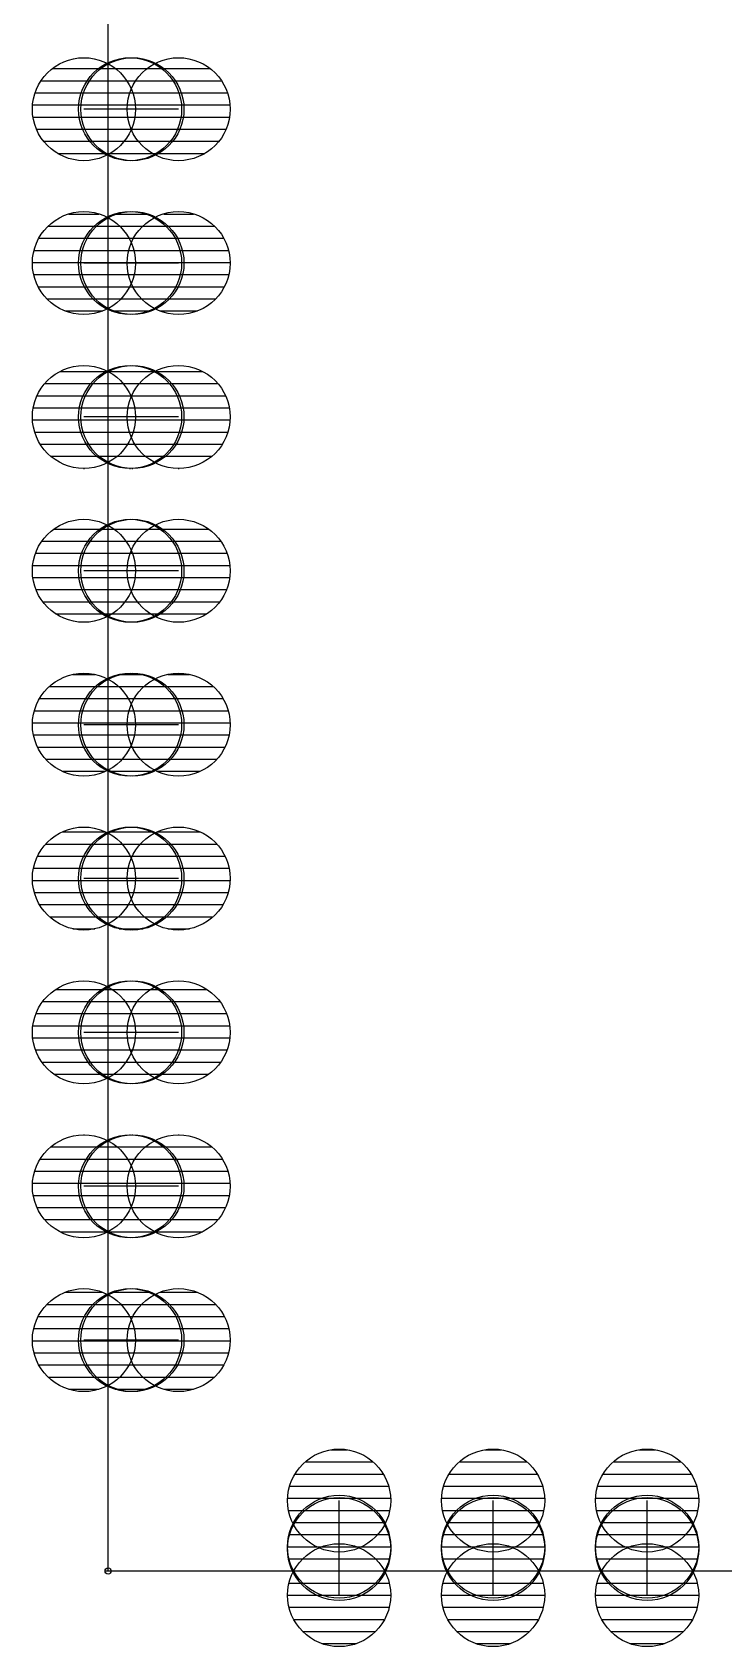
# Model space of a CAD drawing. Extents: x -26 to 0.6, y -0.6 to 26.
# Drawn here: x -26.03 to -20.32, y -0.63 to 12.7 of the extents above; entities that cross this region are included whole.
import ezdxf

# ---------------------------------------------------------------- set-up
doc = ezdxf.new("R2010")
doc.units = 0
doc.layers.get('0').update_dxf_attribs({"linetype": 'CONTINUOUS'})
doc.layers.add('BOTTOMSOLDER', color=6, linetype='CONTINUOUS')
doc.layers.add('MECHANICAL2', color=6, linetype='CONTINUOUS')

# ---------------------------------------------------------------- blocks, each defined once
blk = doc.blocks.new('#POLYLINE')
at = {"layer": 'BOTTOMSOLDER'}
blk.add_line((-21.59, -0.2), (-21.59, 0.2), dxfattribs=at)
blk = doc.blocks.new('*X172')
at = {"layer": 'BOTTOMSOLDER', "linetype": 'CONTINUOUS'}
for p, q in [((-21.655, 0.219), (-21.525, 0.219)), ((-21.953, 0.019), (-21.227, 0.019)), ((-21.869, 0.119), (-21.311, 0.119)), ((-21.996, -0.081), (-21.184, -0.081)), ((-22.014, -0.181), (-21.166, -0.181)), ((-22.007, -0.281), (-21.173, -0.281)), ((-21.973, -0.381), (-21.207, -0.381)), ((-21.907, -0.481), (-21.273, -0.481)), ((-21.775, -0.581), (-21.405, -0.581))]:
    blk.add_line(p, q, dxfattribs=at)
blk = doc.blocks.new('*X173')
at = {"layer": 'BOTTOMSOLDER', "linetype": 'CONTINUOUS'}
for p, q in [((-21.655, 0.619), (-21.525, 0.619)), ((-21.953, 0.419), (-21.227, 0.419)), ((-21.869, 0.519), (-21.311, 0.519)), ((-21.996, 0.319), (-21.184, 0.319)), ((-22.014, 0.219), (-21.166, 0.219)), ((-22.007, 0.119), (-21.173, 0.119)), ((-21.973, 0.019), (-21.207, 0.019)), ((-21.907, -0.081), (-21.273, -0.081)), ((-21.775, -0.181), (-21.405, -0.181))]:
    blk.add_line(p, q, dxfattribs=at)
blk = doc.blocks.new('#POLYLINE_1_')
at = {"layer": 'BOTTOMSOLDER'}
blk.add_line((-20.32, -0.2), (-20.32, 0.2), dxfattribs=at)
blk = doc.blocks.new('*X174')
at = {"layer": 'BOTTOMSOLDER', "linetype": 'CONTINUOUS'}
for p, q in [((-20.385, 0.219), (-20.255, 0.219)), ((-20.683, 0.019), (-19.957, 0.019)), ((-20.599, 0.119), (-20.041, 0.119)), ((-20.726, -0.081), (-19.914, -0.081)), ((-20.744, -0.181), (-19.896, -0.181)), ((-20.737, -0.281), (-19.903, -0.281)), ((-20.703, -0.381), (-19.937, -0.381)), ((-20.637, -0.481), (-20.003, -0.481)), ((-20.505, -0.581), (-20.135, -0.581))]:
    blk.add_line(p, q, dxfattribs=at)
blk = doc.blocks.new('*X175')
at = {"layer": 'BOTTOMSOLDER', "linetype": 'CONTINUOUS'}
for p, q in [((-20.385, 0.619), (-20.255, 0.619)), ((-20.683, 0.419), (-19.957, 0.419)), ((-20.599, 0.519), (-20.041, 0.519)), ((-20.726, 0.319), (-19.914, 0.319)), ((-20.744, 0.219), (-19.896, 0.219)), ((-20.737, 0.119), (-19.903, 0.119)), ((-20.703, 0.019), (-19.937, 0.019)), ((-20.637, -0.081), (-20.003, -0.081)), ((-20.505, -0.181), (-20.135, -0.181))]:
    blk.add_line(p, q, dxfattribs=at)
blk = doc.blocks.new('#POLYLINE_2_')
at = {"layer": 'BOTTOMSOLDER'}
blk.add_line((-19.05, -0.2), (-19.05, 0.2), dxfattribs=at)
blk = doc.blocks.new('*X176')
at = {"layer": 'BOTTOMSOLDER', "linetype": 'CONTINUOUS'}
for p, q in [((-19.115, 0.219), (-18.985, 0.219)), ((-19.413, 0.019), (-18.687, 0.019)), ((-19.329, 0.119), (-18.771, 0.119)), ((-19.456, -0.081), (-18.644, -0.081)), ((-19.474, -0.181), (-18.626, -0.181)), ((-19.467, -0.281), (-18.633, -0.281)), ((-19.433, -0.381), (-18.667, -0.381)), ((-19.367, -0.481), (-18.733, -0.481)), ((-19.235, -0.581), (-18.865, -0.581))]:
    blk.add_line(p, q, dxfattribs=at)
blk = doc.blocks.new('*X177')
at = {"layer": 'BOTTOMSOLDER', "linetype": 'CONTINUOUS'}
for p, q in [((-19.115, 0.619), (-18.985, 0.619)), ((-19.413, 0.419), (-18.687, 0.419)), ((-19.329, 0.519), (-18.771, 0.519)), ((-19.456, 0.319), (-18.644, 0.319)), ((-19.474, 0.219), (-18.626, 0.219)), ((-19.467, 0.119), (-18.633, 0.119)), ((-19.433, 0.019), (-18.667, 0.019)), ((-19.367, -0.081), (-18.733, -0.081)), ((-19.235, -0.181), (-18.865, -0.181))]:
    blk.add_line(p, q, dxfattribs=at)
blk = doc.blocks.new('SIP18_1_27_____B_52')
at = {"layer": 'BOTTOMSOLDER'}
for centre, radius in [((-21.59, 0.2), 0.425), ((-20.32, 0.2), 0.425), ((-19.05, 0.2), 0.425), ((-21.59, -0.2), 0.425), ((-21.59, 0.2), 0), ((-20.32, -0.2), 0.425), ((-20.32, 0.2), 0), ((-19.05, -0.2), 0.425), ((-19.05, 0.2), 0), ((-21.59, -0.2), 0), ((-20.32, -0.2), 0), ((-19.05, -0.2), 0)]:
    blk.add_circle(centre, radius, dxfattribs=at)
for name in ['*X173', '*X175', '*X177', '*X172', '#POLYLINE', '*X174', '#POLYLINE_1_', '*X176', '#POLYLINE_2_']:
    blk.add_blockref(name, (0, 0), dxfattribs=at)
blk = doc.blocks.new('#POLYLINE_18_')
at = {"layer": 'BOTTOMSOLDER'}
blk.add_line((0.2, -13.97), (-0.2, -13.97), dxfattribs=at)
blk = doc.blocks.new('*X208')
at = {"layer": 'BOTTOMSOLDER', "linetype": 'CONTINUOUS'}
for p, q in [((-0.122, -13.695), (0.522, -13.695)), ((0.003, -13.595), (0.397, -13.595)), ((-0.186, -13.795), (0.586, -13.795)), ((-0.218, -13.895), (0.618, -13.895)), ((-0.223, -13.995), (0.623, -13.995)), ((-0.204, -14.095), (0.604, -14.095)), ((-0.16, -14.195), (0.56, -14.195)), ((-0.071, -14.295), (0.471, -14.295)), ((0.196, -14.395), (0.204, -14.395))]:
    blk.add_line(p, q, dxfattribs=at)
blk = doc.blocks.new('*X209')
at = {"layer": 'BOTTOMSOLDER', "linetype": 'CONTINUOUS'}
for p, q in [((-0.522, -13.695), (0.122, -13.695)), ((-0.397, -13.595), (-0.003, -13.595)), ((-0.586, -13.795), (0.186, -13.795)), ((-0.618, -13.895), (0.218, -13.895)), ((-0.623, -13.995), (0.223, -13.995)), ((-0.604, -14.095), (0.204, -14.095)), ((-0.56, -14.195), (0.16, -14.195)), ((-0.471, -14.295), (0.071, -14.295)), ((-0.204, -14.395), (-0.196, -14.395))]:
    blk.add_line(p, q, dxfattribs=at)
blk = doc.blocks.new('#POLYLINE_19_')
at = {"layer": 'BOTTOMSOLDER'}
blk.add_line((0.2, -12.7), (-0.2, -12.7), dxfattribs=at)
blk = doc.blocks.new('*X210')
at = {"layer": 'BOTTOMSOLDER', "linetype": 'CONTINUOUS'}
for p, q in [((0.077, -12.295), (0.323, -12.295)), ((-0.17, -12.495), (0.57, -12.495)), ((-0.096, -12.395), (0.496, -12.395)), ((-0.211, -12.595), (0.611, -12.595)), ((-0.225, -12.695), (0.625, -12.695)), ((-0.214, -12.795), (0.614, -12.795)), ((-0.176, -12.895), (0.576, -12.895)), ((-0.106, -12.995), (0.506, -12.995)), ((0.044, -13.095), (0.356, -13.095))]:
    blk.add_line(p, q, dxfattribs=at)
blk = doc.blocks.new('*X211')
at = {"layer": 'BOTTOMSOLDER', "linetype": 'CONTINUOUS'}
for p, q in [((-0.323, -12.295), (-0.077, -12.295)), ((-0.57, -12.495), (0.17, -12.495)), ((-0.496, -12.395), (0.096, -12.395)), ((-0.611, -12.595), (0.211, -12.595)), ((-0.625, -12.695), (0.225, -12.695)), ((-0.614, -12.795), (0.214, -12.795)), ((-0.576, -12.895), (0.176, -12.895)), ((-0.506, -12.995), (0.106, -12.995)), ((-0.356, -13.095), (-0.044, -13.095))]:
    blk.add_line(p, q, dxfattribs=at)
blk = doc.blocks.new('#POLYLINE_21_')
at = {"layer": 'BOTTOMSOLDER'}
blk.add_line((0.2, -11.43), (-0.2, -11.43), dxfattribs=at)
blk = doc.blocks.new('*X214')
at = {"layer": 'BOTTOMSOLDER', "linetype": 'CONTINUOUS'}
for p, q in [((-0.059, -11.095), (0.459, -11.095)), ((-0.201, -11.295), (0.601, -11.295)), ((-0.154, -11.195), (0.554, -11.195)), ((-0.222, -11.395), (0.622, -11.395)), ((-0.219, -11.495), (0.619, -11.495)), ((-0.192, -11.595), (0.592, -11.595)), ((-0.13, -11.695), (0.53, -11.695)), ((-0.015, -11.795), (0.415, -11.795))]:
    blk.add_line(p, q, dxfattribs=at)
blk = doc.blocks.new('*X215')
at = {"layer": 'BOTTOMSOLDER', "linetype": 'CONTINUOUS'}
for p, q in [((-0.459, -11.095), (0.059, -11.095)), ((-0.601, -11.295), (0.201, -11.295)), ((-0.554, -11.195), (0.154, -11.195)), ((-0.622, -11.395), (0.222, -11.395)), ((-0.619, -11.495), (0.219, -11.495)), ((-0.592, -11.595), (0.192, -11.595)), ((-0.53, -11.695), (0.13, -11.695)), ((-0.415, -11.795), (0.015, -11.795))]:
    blk.add_line(p, q, dxfattribs=at)
blk = doc.blocks.new('#POLYLINE_30_')
at = {"layer": 'BOTTOMSOLDER'}
blk.add_line((0.2, -15.24), (-0.2, -15.24), dxfattribs=at)
blk = doc.blocks.new('*X232')
at = {"layer": 'BOTTOMSOLDER', "linetype": 'CONTINUOUS'}
for p, q in [((-0.047, -14.895), (0.447, -14.895)), ((-0.147, -14.995), (0.547, -14.995)), ((-0.198, -15.095), (0.598, -15.095)), ((-0.221, -15.195), (0.621, -15.195)), ((-0.22, -15.295), (0.62, -15.295)), ((-0.195, -15.395), (0.595, -15.395)), ((-0.138, -15.495), (0.538, -15.495)), ((-0.034, -15.595), (0.434, -15.595))]:
    blk.add_line(p, q, dxfattribs=at)
blk = doc.blocks.new('*X233')
at = {"layer": 'BOTTOMSOLDER', "linetype": 'CONTINUOUS'}
for p, q in [((-0.447, -14.895), (0.047, -14.895)), ((-0.547, -14.995), (0.147, -14.995)), ((-0.598, -15.095), (0.198, -15.095)), ((-0.621, -15.195), (0.221, -15.195)), ((-0.62, -15.295), (0.22, -15.295)), ((-0.595, -15.395), (0.195, -15.395)), ((-0.538, -15.495), (0.138, -15.495)), ((-0.434, -15.595), (0.034, -15.595))]:
    blk.add_line(p, q, dxfattribs=at)
blk = doc.blocks.new('#POLYLINE_31_')
at = {"layer": 'BOTTOMSOLDER'}
blk.add_line((0.2, -17.78), (-0.2, -17.78), dxfattribs=at)
blk = doc.blocks.new('*X234')
at = {"layer": 'BOTTOMSOLDER', "linetype": 'CONTINUOUS'}
for p, q in [((0.022, -17.395), (0.378, -17.395)), ((-0.114, -17.495), (0.514, -17.495)), ((-0.217, -17.695), (0.617, -17.695)), ((-0.181, -17.595), (0.581, -17.595)), ((-0.224, -17.795), (0.624, -17.795)), ((-0.208, -17.895), (0.608, -17.895)), ((-0.165, -17.995), (0.565, -17.995)), ((-0.084, -18.095), (0.484, -18.095)), ((0.11, -18.195), (0.29, -18.195))]:
    blk.add_line(p, q, dxfattribs=at)
blk = doc.blocks.new('*X235')
at = {"layer": 'BOTTOMSOLDER', "linetype": 'CONTINUOUS'}
for p, q in [((-0.378, -17.395), (-0.022, -17.395)), ((-0.514, -17.495), (0.114, -17.495)), ((-0.617, -17.695), (0.217, -17.695)), ((-0.581, -17.595), (0.181, -17.595)), ((-0.624, -17.795), (0.224, -17.795)), ((-0.608, -17.895), (0.208, -17.895)), ((-0.565, -17.995), (0.165, -17.995)), ((-0.484, -18.095), (0.084, -18.095)), ((-0.29, -18.195), (-0.11, -18.195))]:
    blk.add_line(p, q, dxfattribs=at)
blk = doc.blocks.new('#POLYLINE_32_')
at = {"layer": 'BOTTOMSOLDER'}
blk.add_line((0.2, -16.51), (-0.2, -16.51), dxfattribs=at)
blk = doc.blocks.new('*X236')
at = {"layer": 'BOTTOMSOLDER', "linetype": 'CONTINUOUS'}
for p, q in [((0.11, -16.095), (0.29, -16.095)), ((-0.084, -16.195), (0.484, -16.195)), ((-0.165, -16.295), (0.565, -16.295)), ((-0.224, -16.495), (0.624, -16.495)), ((-0.208, -16.395), (0.608, -16.395)), ((-0.217, -16.595), (0.617, -16.595)), ((-0.181, -16.695), (0.581, -16.695)), ((-0.114, -16.795), (0.514, -16.795)), ((0.022, -16.895), (0.378, -16.895))]:
    blk.add_line(p, q, dxfattribs=at)
blk = doc.blocks.new('*X237')
at = {"layer": 'BOTTOMSOLDER', "linetype": 'CONTINUOUS'}
for p, q in [((-0.29, -16.095), (-0.11, -16.095)), ((-0.484, -16.195), (0.084, -16.195)), ((-0.565, -16.295), (0.165, -16.295)), ((-0.624, -16.495), (0.224, -16.495)), ((-0.608, -16.395), (0.208, -16.395)), ((-0.617, -16.595), (0.217, -16.595)), ((-0.581, -16.695), (0.181, -16.695)), ((-0.514, -16.795), (0.114, -16.795)), ((-0.378, -16.895), (-0.022, -16.895))]:
    blk.add_line(p, q, dxfattribs=at)
blk = doc.blocks.new('#POLYLINE_33_')
at = {"layer": 'BOTTOMSOLDER'}
blk.add_line((0.2, -19.05), (-0.2, -19.05), dxfattribs=at)
blk = doc.blocks.new('*X238')
at = {"layer": 'BOTTOMSOLDER', "linetype": 'CONTINUOUS'}
for p, q in [((-0.034, -18.695), (0.434, -18.695)), ((-0.195, -18.895), (0.595, -18.895)), ((-0.138, -18.795), (0.538, -18.795)), ((-0.22, -18.995), (0.62, -18.995)), ((-0.221, -19.095), (0.621, -19.095)), ((-0.198, -19.195), (0.598, -19.195)), ((-0.147, -19.295), (0.547, -19.295)), ((-0.047, -19.395), (0.447, -19.395))]:
    blk.add_line(p, q, dxfattribs=at)
blk = doc.blocks.new('*X239')
at = {"layer": 'BOTTOMSOLDER', "linetype": 'CONTINUOUS'}
for p, q in [((-0.434, -18.695), (0.034, -18.695)), ((-0.595, -18.895), (0.195, -18.895)), ((-0.538, -18.795), (0.138, -18.795)), ((-0.62, -18.995), (0.22, -18.995)), ((-0.621, -19.095), (0.221, -19.095)), ((-0.598, -19.195), (0.198, -19.195)), ((-0.547, -19.295), (0.147, -19.295)), ((-0.447, -19.395), (0.047, -19.395))]:
    blk.add_line(p, q, dxfattribs=at)
blk = doc.blocks.new('#POLYLINE_34_')
at = {"layer": 'BOTTOMSOLDER'}
blk.add_line((0.2, -20.32), (-0.2, -20.32), dxfattribs=at)
blk = doc.blocks.new('*X240')
at = {"layer": 'BOTTOMSOLDER', "linetype": 'CONTINUOUS'}
for p, q in [((0.196, -19.895), (0.204, -19.895)), ((-0.16, -20.095), (0.56, -20.095)), ((-0.071, -19.995), (0.471, -19.995)), ((-0.204, -20.195), (0.604, -20.195)), ((-0.223, -20.295), (0.623, -20.295)), ((-0.218, -20.395), (0.618, -20.395)), ((-0.186, -20.495), (0.586, -20.495)), ((-0.122, -20.595), (0.522, -20.595)), ((0.003, -20.695), (0.397, -20.695))]:
    blk.add_line(p, q, dxfattribs=at)
blk = doc.blocks.new('*X241')
at = {"layer": 'BOTTOMSOLDER', "linetype": 'CONTINUOUS'}
for p, q in [((-0.204, -19.895), (-0.196, -19.895)), ((-0.56, -20.095), (0.16, -20.095)), ((-0.471, -19.995), (0.071, -19.995)), ((-0.604, -20.195), (0.204, -20.195)), ((-0.623, -20.295), (0.223, -20.295)), ((-0.618, -20.395), (0.218, -20.395)), ((-0.586, -20.495), (0.186, -20.495)), ((-0.522, -20.595), (0.122, -20.595)), ((-0.397, -20.695), (-0.003, -20.695))]:
    blk.add_line(p, q, dxfattribs=at)
blk = doc.blocks.new('#POLYLINE_35_')
at = {"layer": 'BOTTOMSOLDER'}
blk.add_line((0.2, -21.59), (-0.2, -21.59), dxfattribs=at)
blk = doc.blocks.new('*X242')
at = {"layer": 'BOTTOMSOLDER', "linetype": 'CONTINUOUS'}
for p, q in [((-0.106, -21.295), (0.506, -21.295)), ((0.044, -21.195), (0.356, -21.195)), ((-0.176, -21.395), (0.576, -21.395)), ((-0.214, -21.495), (0.614, -21.495)), ((-0.225, -21.595), (0.625, -21.595)), ((-0.211, -21.695), (0.611, -21.695)), ((-0.17, -21.795), (0.57, -21.795)), ((-0.096, -21.895), (0.496, -21.895)), ((0.077, -21.995), (0.323, -21.995))]:
    blk.add_line(p, q, dxfattribs=at)
blk = doc.blocks.new('*X243')
at = {"layer": 'BOTTOMSOLDER', "linetype": 'CONTINUOUS'}
for p, q in [((-0.506, -21.295), (0.106, -21.295)), ((-0.356, -21.195), (-0.044, -21.195)), ((-0.576, -21.395), (0.176, -21.395)), ((-0.614, -21.495), (0.214, -21.495)), ((-0.625, -21.595), (0.225, -21.595)), ((-0.611, -21.695), (0.211, -21.695)), ((-0.57, -21.795), (0.17, -21.795)), ((-0.496, -21.895), (0.096, -21.895)), ((-0.323, -21.995), (-0.077, -21.995))]:
    blk.add_line(p, q, dxfattribs=at)
blk = doc.blocks.new('SIP18_1_27_____B_51')
at = {"layer": 'BOTTOMSOLDER'}
for centre, radius in [((-0.2, -11.43), 0.425), ((0.2, -11.43), 0.425), ((-0.2, -11.43), 0), ((0.2, -11.43), 0), ((-0.2, -12.7), 0.425), ((0.2, -12.7), 0.425), ((-0.2, -13.97), 0.425), ((0.2, -13.97), 0.425), ((-0.2, -15.24), 0.425), ((0.2, -15.24), 0.425), ((-0.2, -15.24), 0), ((0.2, -15.24), 0), ((-0.2, -16.51), 0.425), ((0.2, -16.51), 0.425), ((-0.2, -17.78), 0.425), ((0.2, -17.78), 0.425), ((-0.2, -17.78), 0), ((0.2, -17.78), 0), ((-0.2, -19.05), 0.425), ((0.2, -19.05), 0.425), ((-0.2, -19.05), 0), ((0.2, -19.05), 0), ((-0.2, -20.32), 0.425), ((0.2, -20.32), 0.425), ((-0.2, -20.32), 0), ((0.2, -20.32), 0), ((-0.2, -21.59), 0.425), ((0.2, -21.59), 0.425), ((-0.2, -21.59), 0), ((0.2, -21.59), 0)]:
    blk.add_circle(centre, radius, dxfattribs=at)
for name in ['*X215', '*X214', '#POLYLINE_21_', '*X211', '*X210', '#POLYLINE_19_', '*X209', '*X208', '#POLYLINE_18_', '*X233', '*X232', '#POLYLINE_30_', '*X237', '*X236', '#POLYLINE_32_', '*X235', '*X234', '#POLYLINE_31_', '*X239', '*X238', '#POLYLINE_33_', '*X241', '*X240', '#POLYLINE_34_', '*X243', '*X242', '#POLYLINE_35_']:
    blk.add_blockref(name, (0, 0), dxfattribs=at)
blk = doc.blocks.new('#POLYLINE_51_')
at = {"layer": 'BOTTOMSOLDER'}
blk.add_line((-19.05, -0.2), (-19.05, 0.2), dxfattribs=at)
blk = doc.blocks.new('*X274')
at = {"layer": 'BOTTOMSOLDER', "linetype": 'CONTINUOUS'}
for p, q in [((-19.19, 0.2), (-18.91, 0.2)), ((-19.351, 0.1), (-18.749, 0.1)), ((-19.462, -0.1), (-18.638, -0.1)), ((-19.423, 0), (-18.677, 0)), ((-19.475, -0.2), (-18.625, -0.2)), ((-19.462, -0.3), (-18.638, -0.3)), ((-19.423, -0.4), (-18.677, -0.4)), ((-19.351, -0.5), (-18.749, -0.5)), ((-19.19, -0.6), (-18.91, -0.6))]:
    blk.add_line(p, q, dxfattribs=at)
blk = doc.blocks.new('*X275')
at = {"layer": 'BOTTOMSOLDER', "linetype": 'CONTINUOUS'}
for p, q in [((-19.19, 0.6), (-18.91, 0.6)), ((-19.423, 0.4), (-18.677, 0.4)), ((-19.351, 0.5), (-18.749, 0.5)), ((-19.462, 0.3), (-18.638, 0.3)), ((-19.475, 0.2), (-18.625, 0.2)), ((-19.462, 0.1), (-18.638, 0.1)), ((-19.423, 0), (-18.677, 0)), ((-19.351, -0.1), (-18.749, -0.1)), ((-19.19, -0.2), (-18.91, -0.2))]:
    blk.add_line(p, q, dxfattribs=at)
blk = doc.blocks.new('#POLYLINE_52_')
at = {"layer": 'BOTTOMSOLDER'}
blk.add_line((-20.32, -0.2), (-20.32, 0.2), dxfattribs=at)
blk = doc.blocks.new('*X276')
at = {"layer": 'BOTTOMSOLDER', "linetype": 'CONTINUOUS'}
for p, q in [((-20.46, 0.2), (-20.18, 0.2)), ((-20.621, 0.1), (-20.019, 0.1)), ((-20.732, -0.1), (-19.908, -0.1)), ((-20.693, 0), (-19.947, 0)), ((-20.745, -0.2), (-19.895, -0.2)), ((-20.732, -0.3), (-19.908, -0.3)), ((-20.693, -0.4), (-19.947, -0.4)), ((-20.621, -0.5), (-20.019, -0.5)), ((-20.46, -0.6), (-20.18, -0.6))]:
    blk.add_line(p, q, dxfattribs=at)
blk = doc.blocks.new('*X277')
at = {"layer": 'BOTTOMSOLDER', "linetype": 'CONTINUOUS'}
for p, q in [((-20.46, 0.6), (-20.18, 0.6)), ((-20.693, 0.4), (-19.947, 0.4)), ((-20.621, 0.5), (-20.019, 0.5)), ((-20.732, 0.3), (-19.908, 0.3)), ((-20.745, 0.2), (-19.895, 0.2)), ((-20.732, 0.1), (-19.908, 0.1)), ((-20.693, 0), (-19.947, 0)), ((-20.621, -0.1), (-20.019, -0.1)), ((-20.46, -0.2), (-20.18, -0.2))]:
    blk.add_line(p, q, dxfattribs=at)
blk = doc.blocks.new('#POLYLINE_53_')
at = {"layer": 'BOTTOMSOLDER'}
blk.add_line((-21.59, -0.2), (-21.59, 0.2), dxfattribs=at)
blk = doc.blocks.new('*X278')
at = {"layer": 'BOTTOMSOLDER', "linetype": 'CONTINUOUS'}
for p, q in [((-21.73, 0.2), (-21.45, 0.2)), ((-21.891, 0.1), (-21.289, 0.1)), ((-22.002, -0.1), (-21.178, -0.1)), ((-21.963, 0), (-21.217, 0)), ((-22.015, -0.2), (-21.165, -0.2)), ((-22.002, -0.3), (-21.178, -0.3)), ((-21.963, -0.4), (-21.217, -0.4)), ((-21.891, -0.5), (-21.289, -0.5)), ((-21.73, -0.6), (-21.45, -0.6))]:
    blk.add_line(p, q, dxfattribs=at)
blk = doc.blocks.new('*X279')
at = {"layer": 'BOTTOMSOLDER', "linetype": 'CONTINUOUS'}
for p, q in [((-21.73, 0.6), (-21.45, 0.6)), ((-21.963, 0.4), (-21.217, 0.4)), ((-21.891, 0.5), (-21.289, 0.5)), ((-22.002, 0.3), (-21.178, 0.3)), ((-22.015, 0.2), (-21.165, 0.2)), ((-22.002, 0.1), (-21.178, 0.1)), ((-21.963, 0), (-21.217, 0)), ((-21.891, -0.1), (-21.289, -0.1)), ((-21.73, -0.2), (-21.45, -0.2))]:
    blk.add_line(p, q, dxfattribs=at)
blk = doc.blocks.new('SIP18_1_27______50')
at = {"layer": 'BOTTOMSOLDER'}
for centre, radius in [((-21.59, 0.2), 0.425), ((-20.32, 0.2), 0.425), ((-19.05, 0.2), 0.425), ((-21.59, -0.2), 0.425), ((-21.59, 0.2), 0), ((-20.32, -0.2), 0.425), ((-20.32, 0.2), 0), ((-19.05, -0.2), 0.425), ((-19.05, 0.2), 0), ((-21.59, -0.2), 0), ((-20.32, -0.2), 0), ((-19.05, -0.2), 0)]:
    blk.add_circle(centre, radius, dxfattribs=at)
for name in ['*X279', '*X277', '*X275', '*X278', '#POLYLINE_53_', '*X276', '#POLYLINE_52_', '*X274', '#POLYLINE_51_']:
    blk.add_blockref(name, (0, 0), dxfattribs=at)
blk = doc.blocks.new('#POLYLINE_72_')
at = {"layer": 'BOTTOMSOLDER'}
blk.add_line((0.2, -13.97), (-0.2, -13.97), dxfattribs=at)
blk = doc.blocks.new('*X317')
at = {"layer": 'BOTTOMSOLDER', "linetype": 'CONTINUOUS'}
for p, q in [((-0.122, -13.695), (0.522, -13.695)), ((0.003, -13.595), (0.397, -13.595)), ((-0.186, -13.795), (0.586, -13.795)), ((-0.218, -13.895), (0.618, -13.895)), ((-0.223, -13.995), (0.623, -13.995)), ((-0.204, -14.095), (0.604, -14.095)), ((-0.16, -14.195), (0.56, -14.195)), ((-0.071, -14.295), (0.471, -14.295)), ((0.196, -14.395), (0.204, -14.395))]:
    blk.add_line(p, q, dxfattribs=at)
blk = doc.blocks.new('*X318')
at = {"layer": 'BOTTOMSOLDER', "linetype": 'CONTINUOUS'}
for p, q in [((-0.522, -13.695), (0.122, -13.695)), ((-0.397, -13.595), (-0.003, -13.595)), ((-0.586, -13.795), (0.186, -13.795)), ((-0.618, -13.895), (0.218, -13.895)), ((-0.623, -13.995), (0.223, -13.995)), ((-0.604, -14.095), (0.204, -14.095)), ((-0.56, -14.195), (0.16, -14.195)), ((-0.471, -14.295), (0.071, -14.295)), ((-0.204, -14.395), (-0.196, -14.395))]:
    blk.add_line(p, q, dxfattribs=at)
blk = doc.blocks.new('#POLYLINE_73_')
at = {"layer": 'BOTTOMSOLDER'}
blk.add_line((0.2, -12.7), (-0.2, -12.7), dxfattribs=at)
blk = doc.blocks.new('*X319')
at = {"layer": 'BOTTOMSOLDER', "linetype": 'CONTINUOUS'}
for p, q in [((0.077, -12.295), (0.323, -12.295)), ((-0.17, -12.495), (0.57, -12.495)), ((-0.096, -12.395), (0.496, -12.395)), ((-0.211, -12.595), (0.611, -12.595)), ((-0.225, -12.695), (0.625, -12.695)), ((-0.214, -12.795), (0.614, -12.795)), ((-0.176, -12.895), (0.576, -12.895)), ((-0.106, -12.995), (0.506, -12.995)), ((0.044, -13.095), (0.356, -13.095))]:
    blk.add_line(p, q, dxfattribs=at)
blk = doc.blocks.new('*X320')
at = {"layer": 'BOTTOMSOLDER', "linetype": 'CONTINUOUS'}
for p, q in [((-0.323, -12.295), (-0.077, -12.295)), ((-0.57, -12.495), (0.17, -12.495)), ((-0.496, -12.395), (0.096, -12.395)), ((-0.611, -12.595), (0.211, -12.595)), ((-0.625, -12.695), (0.225, -12.695)), ((-0.614, -12.795), (0.214, -12.795)), ((-0.576, -12.895), (0.176, -12.895)), ((-0.506, -12.995), (0.106, -12.995)), ((-0.356, -13.095), (-0.044, -13.095))]:
    blk.add_line(p, q, dxfattribs=at)
blk = doc.blocks.new('#POLYLINE_75_')
at = {"layer": 'BOTTOMSOLDER'}
blk.add_line((0.2, -11.43), (-0.2, -11.43), dxfattribs=at)
blk = doc.blocks.new('*X323')
at = {"layer": 'BOTTOMSOLDER', "linetype": 'CONTINUOUS'}
for p, q in [((-0.059, -11.095), (0.459, -11.095)), ((-0.201, -11.295), (0.601, -11.295)), ((-0.154, -11.195), (0.554, -11.195)), ((-0.222, -11.395), (0.622, -11.395)), ((-0.219, -11.495), (0.619, -11.495)), ((-0.192, -11.595), (0.592, -11.595)), ((-0.13, -11.695), (0.53, -11.695)), ((-0.015, -11.795), (0.415, -11.795))]:
    blk.add_line(p, q, dxfattribs=at)
blk = doc.blocks.new('*X324')
at = {"layer": 'BOTTOMSOLDER', "linetype": 'CONTINUOUS'}
for p, q in [((-0.459, -11.095), (0.059, -11.095)), ((-0.601, -11.295), (0.201, -11.295)), ((-0.554, -11.195), (0.154, -11.195)), ((-0.622, -11.395), (0.222, -11.395)), ((-0.619, -11.495), (0.219, -11.495)), ((-0.592, -11.595), (0.192, -11.595)), ((-0.53, -11.695), (0.13, -11.695)), ((-0.415, -11.795), (0.015, -11.795))]:
    blk.add_line(p, q, dxfattribs=at)
blk = doc.blocks.new('#POLYLINE_84_')
at = {"layer": 'BOTTOMSOLDER'}
blk.add_line((0.2, -15.24), (-0.2, -15.24), dxfattribs=at)
blk = doc.blocks.new('*X341')
at = {"layer": 'BOTTOMSOLDER', "linetype": 'CONTINUOUS'}
for p, q in [((-0.047, -14.895), (0.447, -14.895)), ((-0.147, -14.995), (0.547, -14.995)), ((-0.198, -15.095), (0.598, -15.095)), ((-0.221, -15.195), (0.621, -15.195)), ((-0.22, -15.295), (0.62, -15.295)), ((-0.195, -15.395), (0.595, -15.395)), ((-0.138, -15.495), (0.538, -15.495)), ((-0.034, -15.595), (0.434, -15.595))]:
    blk.add_line(p, q, dxfattribs=at)
blk = doc.blocks.new('*X342')
at = {"layer": 'BOTTOMSOLDER', "linetype": 'CONTINUOUS'}
for p, q in [((-0.447, -14.895), (0.047, -14.895)), ((-0.547, -14.995), (0.147, -14.995)), ((-0.598, -15.095), (0.198, -15.095)), ((-0.621, -15.195), (0.221, -15.195)), ((-0.62, -15.295), (0.22, -15.295)), ((-0.595, -15.395), (0.195, -15.395)), ((-0.538, -15.495), (0.138, -15.495)), ((-0.434, -15.595), (0.034, -15.595))]:
    blk.add_line(p, q, dxfattribs=at)
blk = doc.blocks.new('#POLYLINE_85_')
at = {"layer": 'BOTTOMSOLDER'}
blk.add_line((0.2, -17.78), (-0.2, -17.78), dxfattribs=at)
blk = doc.blocks.new('*X343')
at = {"layer": 'BOTTOMSOLDER', "linetype": 'CONTINUOUS'}
for p, q in [((0.022, -17.395), (0.378, -17.395)), ((-0.114, -17.495), (0.514, -17.495)), ((-0.217, -17.695), (0.617, -17.695)), ((-0.181, -17.595), (0.581, -17.595)), ((-0.224, -17.795), (0.624, -17.795)), ((-0.208, -17.895), (0.608, -17.895)), ((-0.165, -17.995), (0.565, -17.995)), ((-0.084, -18.095), (0.484, -18.095)), ((0.11, -18.195), (0.29, -18.195))]:
    blk.add_line(p, q, dxfattribs=at)
blk = doc.blocks.new('*X344')
at = {"layer": 'BOTTOMSOLDER', "linetype": 'CONTINUOUS'}
for p, q in [((-0.378, -17.395), (-0.022, -17.395)), ((-0.514, -17.495), (0.114, -17.495)), ((-0.617, -17.695), (0.217, -17.695)), ((-0.581, -17.595), (0.181, -17.595)), ((-0.624, -17.795), (0.224, -17.795)), ((-0.608, -17.895), (0.208, -17.895)), ((-0.565, -17.995), (0.165, -17.995)), ((-0.484, -18.095), (0.084, -18.095)), ((-0.29, -18.195), (-0.11, -18.195))]:
    blk.add_line(p, q, dxfattribs=at)
blk = doc.blocks.new('#POLYLINE_86_')
at = {"layer": 'BOTTOMSOLDER'}
blk.add_line((0.2, -16.51), (-0.2, -16.51), dxfattribs=at)
blk = doc.blocks.new('*X345')
at = {"layer": 'BOTTOMSOLDER', "linetype": 'CONTINUOUS'}
for p, q in [((0.11, -16.095), (0.29, -16.095)), ((-0.084, -16.195), (0.484, -16.195)), ((-0.165, -16.295), (0.565, -16.295)), ((-0.224, -16.495), (0.624, -16.495)), ((-0.208, -16.395), (0.608, -16.395)), ((-0.217, -16.595), (0.617, -16.595)), ((-0.181, -16.695), (0.581, -16.695)), ((-0.114, -16.795), (0.514, -16.795)), ((0.022, -16.895), (0.378, -16.895))]:
    blk.add_line(p, q, dxfattribs=at)
blk = doc.blocks.new('*X346')
at = {"layer": 'BOTTOMSOLDER', "linetype": 'CONTINUOUS'}
for p, q in [((-0.29, -16.095), (-0.11, -16.095)), ((-0.484, -16.195), (0.084, -16.195)), ((-0.565, -16.295), (0.165, -16.295)), ((-0.624, -16.495), (0.224, -16.495)), ((-0.608, -16.395), (0.208, -16.395)), ((-0.617, -16.595), (0.217, -16.595)), ((-0.581, -16.695), (0.181, -16.695)), ((-0.514, -16.795), (0.114, -16.795)), ((-0.378, -16.895), (-0.022, -16.895))]:
    blk.add_line(p, q, dxfattribs=at)
blk = doc.blocks.new('#POLYLINE_87_')
at = {"layer": 'BOTTOMSOLDER'}
blk.add_line((0.2, -19.05), (-0.2, -19.05), dxfattribs=at)
blk = doc.blocks.new('*X347')
at = {"layer": 'BOTTOMSOLDER', "linetype": 'CONTINUOUS'}
for p, q in [((-0.034, -18.695), (0.434, -18.695)), ((-0.195, -18.895), (0.595, -18.895)), ((-0.138, -18.795), (0.538, -18.795)), ((-0.22, -18.995), (0.62, -18.995)), ((-0.221, -19.095), (0.621, -19.095)), ((-0.198, -19.195), (0.598, -19.195)), ((-0.147, -19.295), (0.547, -19.295)), ((-0.047, -19.395), (0.447, -19.395))]:
    blk.add_line(p, q, dxfattribs=at)
blk = doc.blocks.new('*X348')
at = {"layer": 'BOTTOMSOLDER', "linetype": 'CONTINUOUS'}
for p, q in [((-0.434, -18.695), (0.034, -18.695)), ((-0.595, -18.895), (0.195, -18.895)), ((-0.538, -18.795), (0.138, -18.795)), ((-0.62, -18.995), (0.22, -18.995)), ((-0.621, -19.095), (0.221, -19.095)), ((-0.598, -19.195), (0.198, -19.195)), ((-0.547, -19.295), (0.147, -19.295)), ((-0.447, -19.395), (0.047, -19.395))]:
    blk.add_line(p, q, dxfattribs=at)
blk = doc.blocks.new('#POLYLINE_88_')
at = {"layer": 'BOTTOMSOLDER'}
blk.add_line((0.2, -20.32), (-0.2, -20.32), dxfattribs=at)
blk = doc.blocks.new('*X349')
at = {"layer": 'BOTTOMSOLDER', "linetype": 'CONTINUOUS'}
for p, q in [((0.196, -19.895), (0.204, -19.895)), ((-0.16, -20.095), (0.56, -20.095)), ((-0.071, -19.995), (0.471, -19.995)), ((-0.204, -20.195), (0.604, -20.195)), ((-0.223, -20.295), (0.623, -20.295)), ((-0.218, -20.395), (0.618, -20.395)), ((-0.186, -20.495), (0.586, -20.495)), ((-0.122, -20.595), (0.522, -20.595)), ((0.003, -20.695), (0.397, -20.695))]:
    blk.add_line(p, q, dxfattribs=at)
blk = doc.blocks.new('*X350')
at = {"layer": 'BOTTOMSOLDER', "linetype": 'CONTINUOUS'}
for p, q in [((-0.204, -19.895), (-0.196, -19.895)), ((-0.56, -20.095), (0.16, -20.095)), ((-0.471, -19.995), (0.071, -19.995)), ((-0.604, -20.195), (0.204, -20.195)), ((-0.623, -20.295), (0.223, -20.295)), ((-0.618, -20.395), (0.218, -20.395)), ((-0.586, -20.495), (0.186, -20.495)), ((-0.522, -20.595), (0.122, -20.595)), ((-0.397, -20.695), (-0.003, -20.695))]:
    blk.add_line(p, q, dxfattribs=at)
blk = doc.blocks.new('#POLYLINE_89_')
at = {"layer": 'BOTTOMSOLDER'}
blk.add_line((0.2, -21.59), (-0.2, -21.59), dxfattribs=at)
blk = doc.blocks.new('*X351')
at = {"layer": 'BOTTOMSOLDER', "linetype": 'CONTINUOUS'}
for p, q in [((-0.106, -21.295), (0.506, -21.295)), ((0.044, -21.195), (0.356, -21.195)), ((-0.176, -21.395), (0.576, -21.395)), ((-0.214, -21.495), (0.614, -21.495)), ((-0.225, -21.595), (0.625, -21.595)), ((-0.211, -21.695), (0.611, -21.695)), ((-0.17, -21.795), (0.57, -21.795)), ((-0.096, -21.895), (0.496, -21.895)), ((0.077, -21.995), (0.323, -21.995))]:
    blk.add_line(p, q, dxfattribs=at)
blk = doc.blocks.new('*X352')
at = {"layer": 'BOTTOMSOLDER', "linetype": 'CONTINUOUS'}
for p, q in [((-0.506, -21.295), (0.106, -21.295)), ((-0.356, -21.195), (-0.044, -21.195)), ((-0.576, -21.395), (0.176, -21.395)), ((-0.614, -21.495), (0.214, -21.495)), ((-0.625, -21.595), (0.225, -21.595)), ((-0.611, -21.695), (0.211, -21.695)), ((-0.57, -21.795), (0.17, -21.795)), ((-0.496, -21.895), (0.096, -21.895)), ((-0.323, -21.995), (-0.077, -21.995))]:
    blk.add_line(p, q, dxfattribs=at)
blk = doc.blocks.new('SIP18_1_27______47')
at = {"layer": 'BOTTOMSOLDER'}
for centre, radius in [((-0.2, -11.43), 0.425), ((0.2, -11.43), 0.425), ((-0.2, -11.43), 0), ((0.2, -11.43), 0), ((-0.2, -12.7), 0.425), ((0.2, -12.7), 0.425), ((-0.2, -13.97), 0.425), ((0.2, -13.97), 0.425), ((-0.2, -15.24), 0.425), ((0.2, -15.24), 0.425), ((-0.2, -15.24), 0), ((0.2, -15.24), 0), ((-0.2, -16.51), 0.425), ((0.2, -16.51), 0.425), ((-0.2, -17.78), 0.425), ((0.2, -17.78), 0.425), ((-0.2, -17.78), 0), ((0.2, -17.78), 0), ((-0.2, -19.05), 0.425), ((0.2, -19.05), 0.425), ((-0.2, -19.05), 0), ((0.2, -19.05), 0), ((-0.2, -20.32), 0.425), ((0.2, -20.32), 0.425), ((-0.2, -20.32), 0), ((0.2, -20.32), 0), ((-0.2, -21.59), 0.425), ((0.2, -21.59), 0.425), ((-0.2, -21.59), 0), ((0.2, -21.59), 0)]:
    blk.add_circle(centre, radius, dxfattribs=at)
for name in ['*X324', '*X323', '#POLYLINE_75_', '*X320', '*X319', '#POLYLINE_73_', '*X318', '*X317', '#POLYLINE_72_', '*X342', '*X341', '#POLYLINE_84_', '*X346', '*X345', '#POLYLINE_86_', '*X344', '*X343', '#POLYLINE_85_', '*X348', '*X347', '#POLYLINE_87_', '*X350', '*X349', '#POLYLINE_88_', '*X352', '*X351', '#POLYLINE_89_']:
    blk.add_blockref(name, (0, 0), dxfattribs=at)
blk = doc.blocks.new('*X164')
at = {"layer": 'MECHANICAL2', "linetype": 'CONTINUOUS'}
blk.add_line((-25.4254, 0), (-25.3746, 0), dxfattribs=at)
blk = doc.blocks.new('#POLYLINE_144_')
at = {"layer": 'MECHANICAL2'}
blk.add_line((-25.4, 0), (0, 0), dxfattribs=at)
blk = doc.blocks.new('*X166')
at = {"layer": 'MECHANICAL2', "linetype": 'CONTINUOUS'}
blk.add_line((-25.4254, 0), (-25.3746, 0), dxfattribs=at)
blk = doc.blocks.new('#POLYLINE_145_')
at = {"layer": 'MECHANICAL2'}
blk.add_line((-25.4, 0), (-25.4, 25.4), dxfattribs=at)

msp = doc.modelspace()

# ---------------------------------------------------------------- linework, layer by layer
at = {"layer": 'MECHANICAL2'}
for radius in [0.0254, 0.0254, 0, 0]:
    msp.add_circle((-25.4, 0), radius, dxfattribs=at)

# ---------------------------------------------------------------- block references
for name, p in [('SIP18_1_27______47', (-25.4, 23.495)), ('SIP18_1_27_____B_51', (-25.019, 23.495)), ('SIP18_1_27_____B_52', (-1.905, 0.381)), ('SIP18_1_27______50', (-1.905, 0))]:
    msp.add_blockref(name, p)
for name in ['#POLYLINE_145_', '#POLYLINE_144_', '*X164', '*X166']:
    msp.add_blockref(name, (0, 0), dxfattribs=at)

doc.saveas('drawing.dxf')
